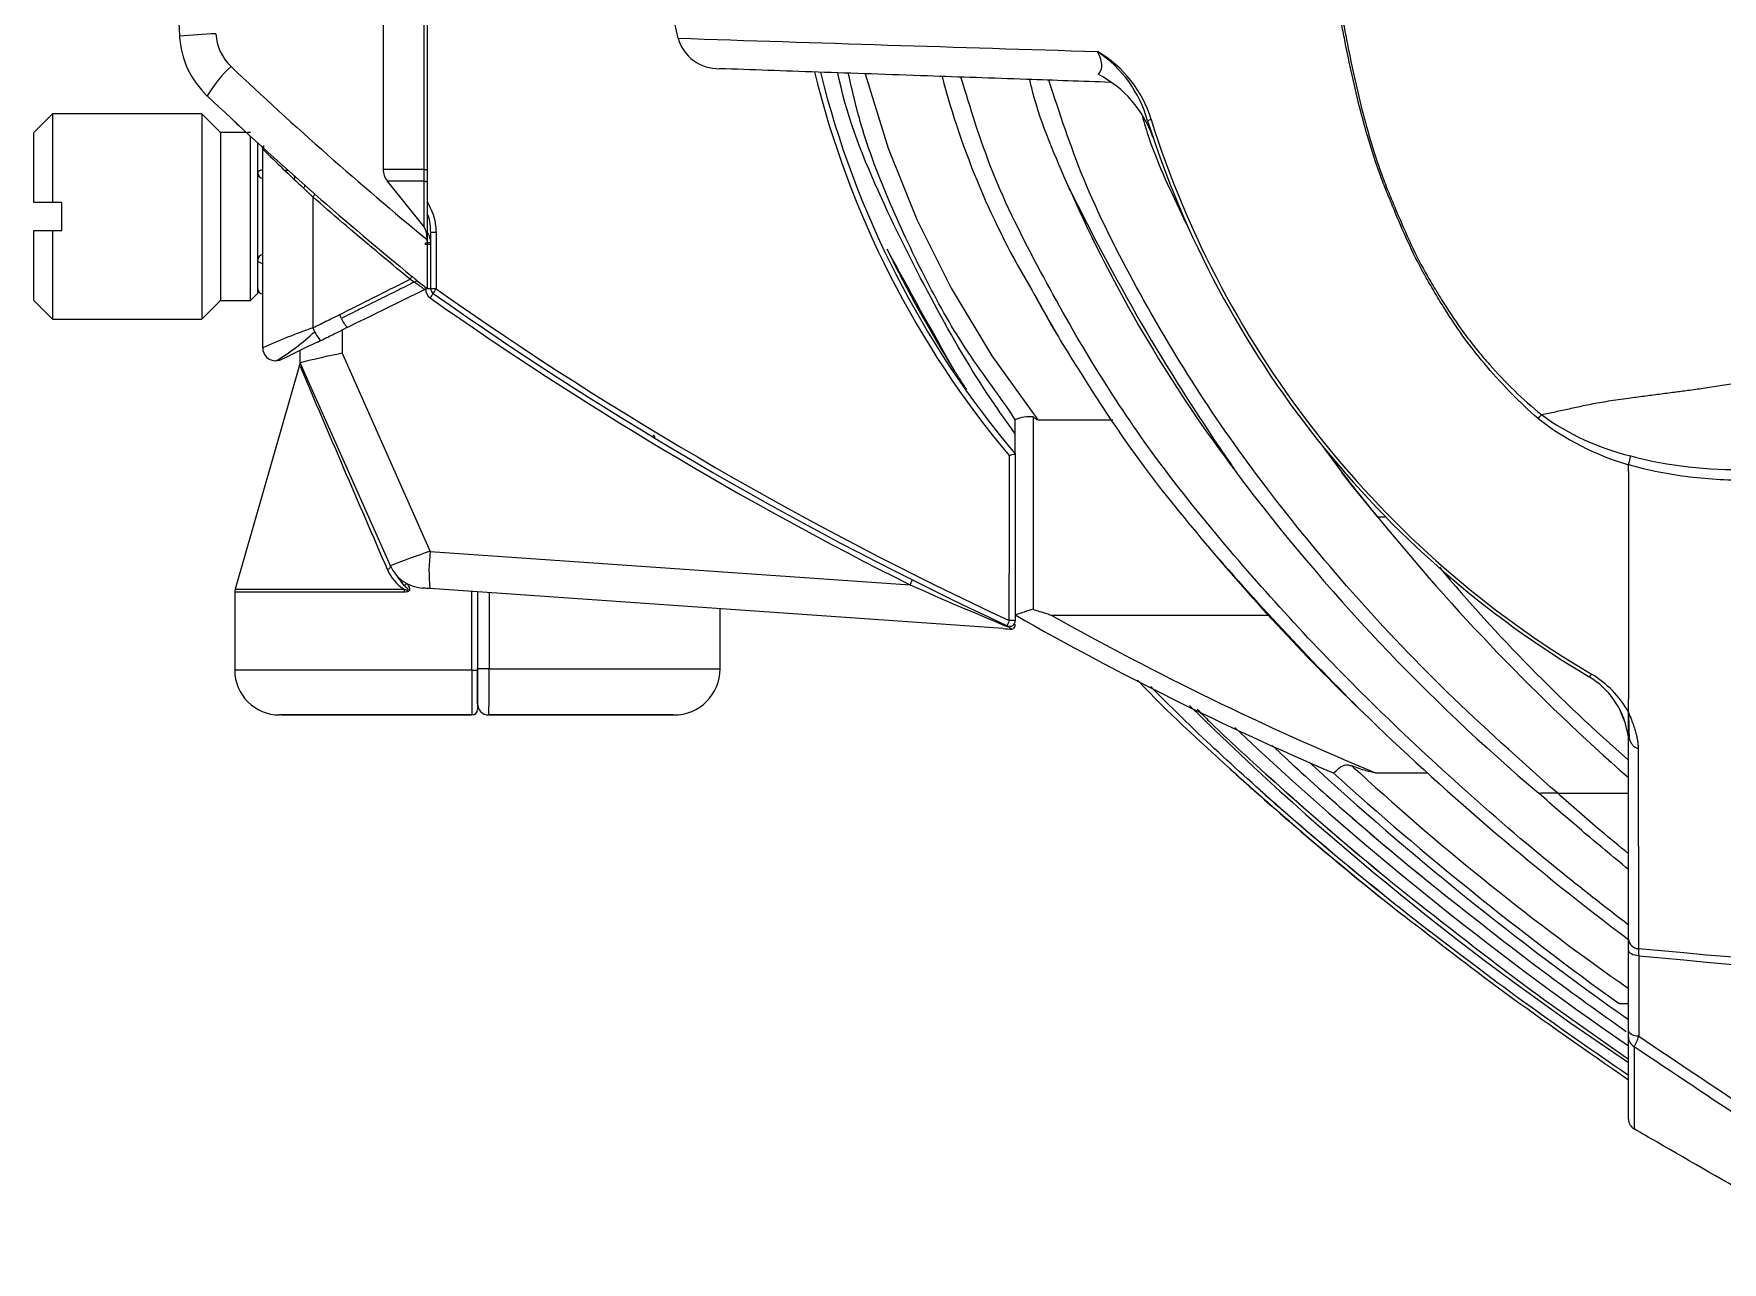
# Model space of a CAD drawing. Extents: x 9.3 to 87, y 1.1 to 68.8.
# Drawn here: x 9.304 to 13.825, y 24.158 to 27.448 of the extents above; entities that cross this region are included whole.
import ezdxf

# ---------------------------------------------------------------- set-up
doc = ezdxf.new("R2010")
doc.units = 0
doc.header["$MEASUREMENT"] = 0
doc.linetypes.add('SLD-Solid', pattern=[0])
doc.layers.add('OBJECT', color=7, linetype='CONTINUOUS')

msp = doc.modelspace()

# ---------------------------------------------------------------- linework, layer by layer
at = {"layer": 'OBJECT', "linetype": 'SLD-Solid', "lineweight": 15}
for p, q in [((10.24, 28.9582), (10.24, 27.0851)), ((10.3498, 27.0851), (10.3498, 28.9582)), ((10.3574, 28.9582), (10.3574, 27.0851)), ((9.3544, 27.2338), (9.3044, 27.1838)), ((9.7544, 27.2338), (9.3544, 27.2338)), ((9.3544, 27.2338), (9.3544, 26.9963)), ((9.8044, 27.1838), (9.7544, 27.2338)), ((9.7544, 27.2338), (9.7544, 26.6838)), ((9.3044, 26.9963), (9.3044, 27.1838)), ((9.8737, 27.1838), (9.8044, 27.1838)), ((9.8044, 27.1838), (9.8044, 26.7338)), ((9.8844, 27.1838), (9.8763, 27.1838)), ((9.8844, 26.7338), (9.8844, 27.174)), ((9.9044, 26.9588), (9.9044, 27.1556)), ((9.9174, 26.6071), (9.9174, 27.1394)), ((9.9191, 27.1493), (9.9191, 27.1413)), ((10.3498, 27.0851), (10.24, 27.0851)), ((10.3498, 27.0851), (10.3574, 27.0851)), ((10.3497, 26.9312), (10.2511, 27.0536)), ((10.3497, 27.0536), (10.2511, 27.0536)), ((10.3497, 26.9312), (10.3497, 27.0536)), ((10.3574, 27.0509), (10.3574, 26.8931)), ((9.3794, 26.9963), (9.3544, 26.9963)), ((9.3794, 26.9213), (9.3794, 26.9963)), ((10.0517, 27.0113), (10.0517, 26.6608)), ((9.9044, 26.7538), (9.9044, 26.9588)), ((9.3044, 26.7338), (9.3044, 26.9213)), ((9.3544, 26.9213), (9.3544, 26.6838)), ((9.3544, 26.9213), (9.3794, 26.9213)), ((12.4009, 26.9188), (12.3896, 26.9418)), ((10.3674, 26.8842), (10.3533, 26.8842)), ((10.3674, 26.7652), (10.3564, 26.7652)), ((9.3044, 26.7338), (9.3544, 26.6838)), ((9.7544, 26.6838), (9.8044, 26.7338)), ((9.8044, 26.7338), (9.8844, 26.7338)), ((9.8844, 26.7338), (9.9044, 26.7538)), ((9.9174, 26.729), (9.9174, 26.7506)), ((9.3544, 26.6838), (9.7544, 26.6838)), ((10.1299, 26.6547), (10.1299, 26.5924)), ((10.0174, 26.5669), (10.0174, 26.6002)), ((10.1299, 26.5924), (10.366, 26.0621)), ((10.0173, 26.5667), (9.8435, 25.9607)), ((10.0174, 26.5669), (10.0174, 26.5669)), ((10.2596, 26.0229), (10.0174, 26.5669)), ((11.9324, 26.3232), (11.9324, 26.4142)), ((11.9806, 26.4223), (11.9806, 25.9068)), ((10.9679, 26.3668), (10.9641, 26.3741)), ((12.9241, 26.1538), (12.9032, 26.1538)), ((10.366, 26.0621), (11.6507, 25.9723)), ((9.8424, 25.9524), (9.8424, 25.7438)), ((10.2961, 25.9524), (9.8424, 25.9524)), ((9.8435, 25.9607), (10.2964, 25.9607)), ((11.8999, 25.855), (10.3653, 25.9624)), ((10.477, 25.7438), (10.477, 25.9545)), ((10.4924, 25.9535), (10.4924, 25.7438)), ((10.5238, 25.9513), (10.5238, 25.7478)), ((11.1424, 25.7478), (11.1424, 25.908)), ((11.9324, 25.8659), (11.9324, 25.8672)), ((10.477, 25.7438), (9.8424, 25.7438)), ((10.477, 25.7438), (10.4924, 25.7438)), ((10.5238, 25.7478), (10.4924, 25.7478)), ((10.5238, 25.7478), (11.1424, 25.7478)), ((10.4774, 25.6238), (9.9624, 25.6238)), ((9.9674, 25.6238), (10.4774, 25.6238)), ((10.5224, 25.6238), (11.0184, 25.6238)), ((11.0174, 25.6238), (10.5224, 25.6238)), ((12.8973, 25.4687), (13.0366, 25.4687)), ((13.3848, 25.414), (13.5744, 25.414)), ((13.0356, 25.0498), (13.0415, 25.0452)), ((13.5744, 24.5413), (13.5744, 24.7605)), ((13.5894, 24.7353), (13.5894, 24.5153))]:
    msp.add_line(p, q, dxfattribs=at)
at = {"layer": 'OBJECT', "linetype": 'SLD-Solid', "lineweight": 15, "flags": 128}
for points in [[(11.5301, 27.3412), (11.5921, 27.1419), (11.669, 26.951), (11.7607, 26.7667), (11.8696, 26.5858), (11.9927, 26.4142), (11.9927, 26.4142), (11.9927, 26.4142)], [(9.9047, 27.1553), (9.9047, 27.155), (9.9044, 27.1521)], [(9.9044, 27.0755), (9.9047, 27.0772), (9.9055, 27.0789), (9.9069, 27.0805), (9.9087, 27.0818), (9.9109, 27.083), (9.9135, 27.0838), (9.9162, 27.0843), (9.9174, 27.0845)], [(10.3497, 27.0536), (10.3513, 27.0535), (10.3528, 27.0533), (10.3541, 27.053), (10.3552, 27.0526), (10.3562, 27.0523), (10.3568, 27.0518), (10.3572, 27.0514), (10.3574, 27.0509)], [(12.0817, 27.0235), (12.0817, 27.0235), (12.0817, 27.0235), (12.0818, 27.0235), (12.0818, 27.0236), (12.0819, 27.0236), (12.082, 27.0237), (12.0822, 27.0237), (12.0823, 27.0238)], [(12.3896, 26.9418), (12.3896, 26.9418), (12.3896, 26.9418), (12.3896, 26.9418), (12.3897, 26.9419), (12.3898, 26.9419), (12.3899, 26.942), (12.39, 26.942), (12.3902, 26.9421)], [(9.9174, 26.8331), (9.9162, 26.8332), (9.9135, 26.8337), (9.9109, 26.8346), (9.9087, 26.8357), (9.9069, 26.8371), (9.9055, 26.8386), (9.9047, 26.8403), (9.9044, 26.8421)], [(12.5099, 26.2927), (12.5099, 26.2927), (12.51, 26.2928), (12.5101, 26.2929), (12.5102, 26.2929), (12.5103, 26.2931), (12.5105, 26.2932), (12.5108, 26.2934), (12.511, 26.2936)], [(12.903, 26.154), (12.8285, 26.2453), (12.8068, 26.273)], [(10.2514, 26.0127), (10.2534, 26.014), (10.2553, 26.0153), (10.2569, 26.0167), (10.2582, 26.0181), (10.2591, 26.0195), (10.2596, 26.0207), (10.2598, 26.0219), (10.2596, 26.0229)], [(10.3653, 25.9624), (10.3611, 25.9627), (10.357, 25.9629), (10.3533, 25.9632), (10.3501, 25.9634), (10.3475, 25.9636), (10.3456, 25.9637), (10.3444, 25.9638), (10.344, 25.9639)], [(13.5498, 25.6408), (13.5641, 25.6066), (13.57, 25.5814)], [(13.0356, 25.0498), (13.0356, 25.0498), (13.0356, 25.0498), (13.0356, 25.0498), (13.0356, 25.0498), (13.0356, 25.0498), (13.0356, 25.0498), (13.0356, 25.0498), (13.0356, 25.0498)], [(13.6018, 24.9787), (13.5963, 24.9792), (13.5911, 24.9803), (13.5864, 24.9818), (13.5823, 24.9837), (13.5789, 24.986), (13.5764, 24.9885), (13.5749, 24.9913), (13.5744, 24.9941)], [(13.6017, 24.7632), (13.5963, 24.7637), (13.5911, 24.7647), (13.5864, 24.7662), (13.5823, 24.7681), (13.5789, 24.7704), (13.5764, 24.773), (13.5749, 24.7757), (13.5744, 24.7786)]]:
    msp.add_lwpolyline(points, dxfattribs=at)
at = {"layer": 'OBJECT', "linetype": 'SLD-Solid', "lineweight": 15}
for centre, radius, start, end in [((15.2544, 28.0208), 1.5, 114.6243, 330.0736), ((19.7979, 28.0217), 10.12, 176.71673, 183.28327), ((9.9925, 23.5551), 3.8984, 92.9488, 94.3837), ((9.9227, 27.4558), 0.131, 183.2832, 226.5365), ((9.9341, 27.4558), 0.24, 183.2831, 226.5361), ((11.1377, 27.4672), 0.1125, 195.8636, 271.6167), ((23.6371, 406.6065), 379.3796, 268.09559, 268.265275), ((11.9967, 27.1304), 0.312, 16.4065, 60.0443), ((11.9671, 27.1253), 0.3321, 15.7455, 56.051), ((10.0558, 27.1162), 0.3311, 132.393, 150.0256), ((16.7191, 34.6267), 10.0109, 226.53623, 230.54434), ((13.8682, 27.9549), 2.5473, 193.8323, 219.9917), ((13.8651, 27.9531), 2.5285, 193.9079, 220.1486), ((13.8837, 27.9001), 2.2208, 194.768, 210.8695), ((12.0154, 27.0706), 0.303, 19.47, 62.6297), ((16.7304, 34.6267), 10.1198, 226.53621, 228.54149), ((12.3545, 27.0295), 0.1979, 107.1687, 110.025), ((14.8239, 28.0145), 2.6502, 197.4783, 239.4119), ((15.0841, 32.8547), 7.7011, 227.07002, 227.26228), ((14.8335, 28.0229), 2.6717, 197.5925, 239.2938), ((9.9074, 27.1394), 0.01, 0, 47.6578), ((16.7317, 34.1502), 9.7769, 225.81427, 226.6986), ((10.2902, 27.0851), 0.0502, 179.9837, 218.8198), ((9.9194, 27.0755), 0.015, 180, 262.3377), ((9.9584, 27.0649), 0.0446, 352.431, 3.3676), ((10.0194, 27.0434), 0.0109, 309.8265, 355.3221), ((10.0299, 27.0332), 0.0309, 314.7882, 332.1611), ((16.7302, 34.6267), 10.1197, 228.74592, 230.67586), ((3.7061, 22.7978), 9.3819, 26.77193, 26.84984), ((14.3294, 28.0208), 2.459, 203.6294, 203.9262), ((15.5314, 28.5541), 3.774, 203.9262, 216.8122), ((17.1998, 29.5376), 5.7016, 206.1609, 214.6779), ((11.5054, 26.457), 1.009, 28.7349, 29.446), ((14.5914, 28.0208), 2.452, 205.8148, 206.107), ((10.2895, 26.8999), 0.0679, 357.7048, 27.4795), ((10.3782, 26.2919), 0.6241, 89.6812, 90.9948), ((9.9194, 26.8421), 0.015, 97.6623, 180), ((10.3005, 27.4622), 0.576, 275.2422, 276.6422), ((25.7932, 34.5249), 16.1348, 208.31183, 209.64179), ((14.9854, 28.5397), 3.784, 206.1402, 211.8133), ((9.9194, 26.7655), 0.015, 180, 262.3377), ((10.2898, 26.8116), 0.0304, 316.6579, 334.3682), ((10.3333, 26.7769), 0.0102, 101.6118, 149.5998), ((16.7304, 34.6267), 10.1198, 230.77717, 230.96793), ((10.3833, 26.7652), 0.03, 180.0008, 234.8295), ((10.3782, 26.2156), 0.5496, 89.6398, 91.1294), ((10.3824, 26.7652), 0.015, 180, 234.83), ((10.4501, 26.7126), 0.0863, 142.4362, 152.1915), ((16.1259, 34.9188), 9.9738, 234.83469, 245.03599), ((10.3101, 26.7844), 0.071, 321.9882, 333.6919), ((16.1343, 34.9268), 10.0143, 234.82998, 243.40211), ((16.1334, 34.9268), 9.9993, 234.82999, 245.02243), ((21.8209, 32.2589), 11.2749, 209.18682, 210.01642), ((15.3924, 28.6068), 3.882, 208.3968, 210.8065), ((10.1997, 26.715), 0.0771, 201.9878, 223.7965), ((10.6079, 25.0752), 1.6803, 109.33, 114.2644), ((9.6662, 27.0603), 0.5658, 300.3609, 313.6354), ((10.1424, 26.6887), 0.0937, 203.8605, 221.4998), ((9.9524, 26.6071), 0.035, 180.0013, 270.0028), ((13.2018, 20.0825), 7.2539, 115.64976, 116.40396), ((10.5709, 24.385), 2.2511, 101.2973, 104.2351), ((79.8877, 56.2085), 75.9013, 202.994538, 203.442549), ((11.9709, 26.3323), 0.0905, 83.8324, 115.1929), ((12.0015, 26.4404), 0.0276, 220.9783, 251.5529), ((13.7712, 26.9766), 0.7102, 231.8338, 253.9157), ((13.7363, 26.9683), 0.6691, 233.8155, 256.5116), ((11.9629, 26.1986), 0.1279, 103.8187, 111.2318), ((15.1478, 28.0471), 2.9365, 215.4741, 220.1435), ((13.26, 26.3856), 0.3274, 343.8078, 348.0164), ((13.8609, 27.3758), 1.0947, 255.146, 271.6868), ((16.8564, 29.5458), 5.429, 216.8122, 217.1275), ((13.7812, 27.1402), 1.5265, 213.6826, 214.8051), ((16.7143, 29.4117), 5.2349, 216.8961, 229.7856), ((17.341, 29.751), 5.7127, 219.0273, 228.7496), ((10.7701, 24.8001), 1.3251, 107.7515, 112.6583), ((10.7697, 26.0091), 0.4071, 172.5186, 186.5929), ((18.4474, 31.2657), 7.9329, 220.91134, 225.43346), ((16.8614, 29.7778), 5.7605, 220.05793, 226.28688), ((10.3559, 26.0577), 0.1138, 203.305, 238.5073), ((10.3509, 26.0636), 0.1, 204, 266), ((10.6504, 26.2633), 0.4598, 214.1742, 219.6174), ((16.6221, 28.9975), 4.6368, 219.9586, 228.9059), ((9.8724, 25.9524), 0.03, 164, 180), ((10.3844, 25.8528), 0.1467, 123.3106, 126.9541), ((10.3926, 25.9525), 0.0965, 175.1131, 180.0282), ((11.5935, 26.0049), 0.0658, 330.2933, 343.0397), ((16.4895, 36.9062), 11.9567, 246.12806, 247.51183), ((12.2018, 25.1262), 0.8114, 105.8207, 109.3942), ((11.9673, 25.849), 0.0579, 151.2857, 166.2921), ((11.9174, 25.8763), 0.015, 245.0224, 0), ((11.9206, 25.7575), 0.1194, 84.3515, 91.9737), ((11.9174, 25.8658), 0.015, 312.557, 0.068), ((16.0049, 33.0212), 8.2107, 240.26504, 246.90112), ((16.0234, 32.9956), 8.1503, 240.64883, 247.44565), ((11.9945, 27.2075), 1.3557, 265.9991, 267.0629), ((11.9802, 25.9608), 0.1206, 237.8848, 242.7824), ((9.9624, 25.7438), 0.12, 180, 270), ((21.6768, 25.7169), 11.1998, 179.86223, 180.47614), ((8.4059, 25.7106), 2.1183, 357.6519, 1.0066), ((11.0184, 25.7478), 0.124, 270, 0), ((13.4557, 25.7433), 0.0221, 307.6827, 332.5968), ((13.3594, 25.5409), 0.215, 10.8129, 59.2938), ((13.3351, 25.4965), 0.275, 29.5387, 59.3521), ((10.4774, 25.6388), 0.015, 270, 0), ((10.5224, 25.6538), 0.03, 180, 270), ((17.9296, 31.2498), 7.8711, 225.36012, 236.40532), ((18.5276, 31.9413), 8.7422, 226.59104, 235.48762), ((18.0935, 31.0226), 7.5118, 226.05566, 233.01568), ((12.5743, 25.5629), 1.0024, 359.8536, 3.8612), ((16.8244, 30.2246), 6.415, 227.70999, 227.81657), ((12.544, 25.4464), 0.0369, 137.7197, 137.8717), ((18.6275, 32.2378), 9.1175, 227.91547, 231.6591), ((18.3044, 31.8578), 8.619, 227.81657, 231.77683), ((18.5658, 32.0658), 8.8943, 227.68055, 231.18917), ((18.1694, 31.6027), 8.285, 227.5515, 231.31824), ((18.5979, 32.1033), 8.9436, 227.69022, 231.17951), ((18.2965, 31.6358), 8.3283, 227.55114, 230.92308), ((18.0194, 31.3143), 7.904, 227.46061, 231.0136), ((18.3569, 31.7059), 8.4207, 227.56965, 230.90457), ((18.3896, 31.6528), 8.3688, 227.34934, 234.87434), ((18.8156, 32.1583), 9.0075, 227.9594, 234.2214), ((17.663, 30.725), 7.1239, 227.54839, 234.97519), ((18.7094, 32.321), 9.223, 228.415, 232.03451), ((18.2764, 31.8002), 8.546, 228.26895, 232.17528), ((13.3597, 23.4482), 1.9659, 89.2677, 90.7303), ((13.6016, 25.0255), 0.0273, 184.7774, 269.202), ((19.232, 86.8092), 62.067, 264.794903, 268.389962), ((19.1221, 84.2571), 59.5348, 264.679652, 268.426918), ((13.6033, 24.7607), 0.0289, 180.345, 241.1946), ((13.4996, 24.7917), 0.106, 327.8561, 344.3958), ((13.6044, 24.5413), 0.03, 180.0007, 239.9993)]:
    msp.add_arc(centre, radius, start, end, dxfattribs=at)
for points, knots in [([(13.3323, 26.4182), (13.2832, 26.4605), (13.2383, 26.5065), (13.1756, 26.58), (13.1555, 26.6053), (13.1174, 26.6576), (13.0995, 26.6844), (13.0738, 26.7254), (13.0654, 26.7391), (13.0489, 26.7669), (13.0408, 26.7808), (13.0169, 26.8229), (13.0023, 26.8518), (12.975, 26.9104), (12.9623, 26.9402), (12.9436, 26.9849), (12.9374, 26.9998), (12.925, 27.0297), (12.919, 27.0448), (12.902, 27.0902), (12.8918, 27.1208), (12.8731, 27.1821), (12.8645, 27.213), (12.8407, 27.3059), (12.8271, 27.3683), (12.8116, 27.4466), (12.8086, 27.4622), (12.8027, 27.4936), (12.7997, 27.5093), (12.7917, 27.5566), (12.7873, 27.5882), (12.7754, 27.6835), (12.7697, 27.7475), (12.7643, 27.8116)], [0, 0, 0, 0, 0.125, 0.125, 0.1875, 0.1875, 0.25, 0.25, 0.28125, 0.28125, 0.3125, 0.3125, 0.375, 0.375, 0.4375, 0.4375, 0.46875, 0.46875, 0.5, 0.5, 0.5625, 0.5625, 0.625, 0.625, 0.75, 0.75, 0.78125, 0.78125, 0.8125, 0.8125, 0.875, 0.875, 1, 1, 1, 1]), ([(12.7704, 27.8118), (12.7757, 27.7479), (12.7812, 27.6841), (12.7927, 27.5891), (12.797, 27.5575), (12.8048, 27.5104), (12.8077, 27.4947), (12.8135, 27.4634), (12.8164, 27.4478), (12.8317, 27.3697), (12.845, 27.3075), (12.8685, 27.2148), (12.877, 27.1841), (12.8955, 27.1229), (12.9056, 27.0924), (12.9225, 27.0471), (12.9284, 27.0321), (12.9407, 27.0024), (12.947, 26.9875), (12.9657, 26.9431), (12.9784, 26.9136), (13.0056, 26.8555), (13.0202, 26.827), (13.044, 26.7853), (13.0523, 26.7715), (13.0689, 26.7441), (13.0774, 26.7304), (13.1034, 26.6899), (13.1215, 26.6633), (13.1507, 26.6243), (13.1606, 26.6116), (13.1811, 26.5866), (13.1916, 26.5744), (13.2449, 26.5141), (13.291, 26.4691), (13.3413, 26.4282)], [0, 0, 0, 0, 0.125, 0.125, 0.1875, 0.1875, 0.21875, 0.21875, 0.25, 0.25, 0.375, 0.375, 0.4375, 0.4375, 0.5, 0.5, 0.53125, 0.53125, 0.5625, 0.5625, 0.625, 0.625, 0.6875, 0.6875, 0.71875, 0.71875, 0.75, 0.75, 0.8125, 0.8125, 0.84375, 0.84375, 0.875, 0.875, 1, 1, 1, 1]), ([(12.1547, 27.3397), (12.1571, 27.3421), (12.1592, 27.345), (12.1626, 27.3521), (12.1639, 27.3565), (12.1644, 27.3672), (12.1635, 27.3737), (12.1593, 27.3876), (12.1561, 27.3945), (12.1525, 27.4008)], [0, 0, 0, 0, 0.25, 0.25, 0.5, 0.5, 0.75, 0.75, 1, 1, 1, 1]), ([(12.1867, 27.3182), (12.1112, 27.3209), (11.9401, 27.3268), (11.6769, 27.336), (11.3969, 27.3458), (11.2265, 27.3518), (11.1409, 27.3548)], [0, 0, 0, 0, 0.1877, 0.425336, 0.711664, 1, 1, 1, 1]), ([(11.9324, 26.3772), (11.9109, 26.4071), (11.8315, 26.5178), (11.7105, 26.7287), (11.5677, 27.0117), (11.4823, 27.2218), (11.4588, 27.3376), (11.4576, 27.3437)], [0, 0, 0, 0, 0.101963, 0.377726, 0.672309, 0.982798, 1, 1, 1, 1]), ([(11.9324, 26.4142), (11.9324, 26.4142), (11.8934, 26.4766), (11.8012, 26.592), (11.6923, 26.7872), (11.5966, 26.9907), (11.5235, 27.1764), (11.496, 27.2965), (11.4854, 27.3427)], [0, 0, 0, 0, 0.000003, 0.212679, 0.425355, 0.64421, 0.863065, 1, 1, 1, 1]), ([(13.5744, 25.0612), (13.5109, 25.1104), (13.3558, 25.2305), (13.126, 25.4292), (12.8901, 25.65), (12.6767, 25.8696), (12.4761, 26.0978), (12.2935, 26.3272), (12.1346, 26.5685), (11.9959, 26.8153), (11.8675, 27.0679), (11.8127, 27.2479), (11.787, 27.3322)], [0, 0, 0, 0, 0.082129, 0.200402, 0.310285, 0.412153, 0.51319, 0.620665, 0.711503, 0.808017, 0.910112, 1, 1, 1, 1]), ([(12.0766, 27.0352), (12.0397, 27.1189), (11.998, 27.2137), (11.974, 27.314), (11.9712, 27.3258)], [0, 0, 0, 0, 0.883052, 1, 1, 1, 1]), ([(13.3848, 25.414), (13.2843, 25.5035), (13.0867, 25.6793), (12.8223, 25.9602), (12.5946, 26.2395), (12.4037, 26.5128), (12.2464, 26.7836), (12.1119, 27.0497), (12.0515, 27.235), (12.0224, 27.324)], [0, 0, 0, 0, 0.169854, 0.333884, 0.486535, 0.624553, 0.754213, 0.882009, 1, 1, 1, 1]), ([(12.2718, 27.2287), (12.278, 27.2083), (12.3068, 27.1132), (12.3501, 27.0235), (12.3841, 26.953)], [0, 0, 0, 0, 0.214782, 1, 1, 1, 1]), ([(10.3497, 27.0536), (10.3497, 27.0602), (10.3498, 27.0706), (10.3498, 27.0812), (10.3498, 27.0851)], [0, 0, 0, 0, 0.633024, 1, 1, 1, 1]), ([(10.312, 26.7907), (10.2511, 26.8411), (10.1635, 26.9137), (10.0778, 26.9885), (10.0517, 27.0113)], [0, 0, 0, 0, 0.695362, 1, 1, 1, 1]), ([(10.3574, 27), (10.3652, 26.9843), (10.3785, 26.9577), (10.3808, 26.9282), (10.3817, 26.916)], [0, 0, 0, 0, 0.588277, 1, 1, 1, 1]), ([(10.3674, 26.916), (10.3666, 26.9315), (10.3656, 26.9499), (10.3585, 26.9667), (10.3574, 26.9694)], [0, 0, 0, 0, 0.843799, 1, 1, 1, 1]), ([(9.3044, 26.9213), (9.3046, 26.9213), (9.3213, 26.9213), (9.3379, 26.9213), (9.3544, 26.9213)], [0, 0, 0, 0, 0.013757, 1, 1, 1, 1]), ([(10.3574, 26.917), (10.36, 26.9125), (10.365, 26.9043), (10.3664, 26.8945), (10.3671, 26.8901)], [0, 0, 0, 0, 0.542755, 1, 1, 1, 1]), ([(10.3817, 26.916), (10.3817, 26.906), (10.3817, 26.8558), (10.3817, 26.8055), (10.3817, 26.7653)], [0, 0, 0, 0, 0.198944, 1, 1, 1, 1]), ([(10.3574, 26.8931), (10.3574, 26.876), (10.3574, 26.8444), (10.3574, 26.8055), (10.3574, 26.779), (10.3574, 26.767), (10.3574, 26.766), (10.3574, 26.7657)], [0, 0, 0, 0, 0.284536, 0.523872, 0.715593, 0.908515, 1, 1, 1, 1]), ([(10.1232, 26.6961), (10.1584, 26.7139), (10.2212, 26.7455), (10.2842, 26.7769), (10.312, 26.7907)], [0, 0, 0, 0, 0.560008, 1, 1, 1, 1]), ([(10.3232, 26.783), (10.3194, 26.7855), (10.3156, 26.788), (10.312, 26.7907), (10.312, 26.7907)], [0, 0, 0, 0, 0.999838, 1, 1, 1, 1]), ([(10.3517, 26.7629), (10.3517, 26.7629), (10.3517, 26.7629), (10.3508, 26.7638), (10.346, 26.7672), (10.3385, 26.7725), (10.3308, 26.7777), (10.3259, 26.7811), (10.3245, 26.7821)], [0, 0, 0, 0, 0.000043, 0.218359, 0.436582, 0.659104, 0.904296, 1, 1, 1, 1]), ([(10.3574, 26.7657), (10.3569, 26.7654), (10.3561, 26.765), (10.3531, 26.7636), (10.3517, 26.7629), (10.3517, 26.7629)], [0, 0, 0, 0, 0.571058, 0.989565, 1, 1, 1, 1]), ([(10.3517, 26.7629), (10.3129, 26.744), (10.2437, 26.7102), (10.1745, 26.6765), (10.144, 26.6616)], [0, 0, 0, 0, 0.559991, 1, 1, 1, 1]), ([(10.0517, 26.6608), (10.065, 26.6674), (10.0889, 26.6792), (10.1127, 26.6909), (10.1232, 26.6961)], [0, 0, 0, 0, 0.56, 1, 1, 1, 1]), ([(10.1282, 26.6861), (10.1272, 26.688), (10.1256, 26.6913), (10.1239, 26.6947), (10.1232, 26.6961)], [0, 0, 0, 0, 0.572422, 1, 1, 1, 1]), ([(10.0722, 26.6266), (10.0787, 26.6298), (10.0963, 26.6383), (10.1148, 26.6474), (10.1269, 26.6532), (10.1279, 26.6537)], [0, 0, 0, 0, 0.350278, 0.944651, 1, 1, 1, 1]), ([(10.144, 26.6616), (10.141, 26.6601), (10.1356, 26.6575), (10.1303, 26.6549), (10.1279, 26.6537)], [0, 0, 0, 0, 0.559999, 1, 1, 1, 1]), ([(12.0581, 26.6187), (12.1276, 26.5076), (12.2473, 26.3163), (12.3917, 26.1432), (12.4523, 26.0705)], [0, 0, 0, 0, 0.580628, 1, 1, 1, 1]), ([(13.3413, 26.4282), (13.3538, 26.4308), (13.3787, 26.4361), (13.4161, 26.444), (13.4477, 26.4511), (13.4745, 26.4567), (13.497, 26.4609), (13.5213, 26.4649), (13.5473, 26.4689), (13.579, 26.4732), (13.6157, 26.478), (13.6567, 26.4833), (13.6961, 26.4884), (13.7353, 26.4936), (13.776, 26.4994), (13.8204, 26.506), (13.8699, 26.5139), (13.9256, 26.5234), (13.9901, 26.5348), (14.0578, 26.5472), (14.1174, 26.5583), (14.1573, 26.5656), (14.1803, 26.5699), (14.1951, 26.5723), (14.2102, 26.5748), (14.2253, 26.5772), (14.2438, 26.5801), (14.2657, 26.5836), (14.2824, 26.5867), (14.2907, 26.5883)], [0, 0, 0, 0, 0.040454, 0.080876, 0.12127, 0.143512, 0.167414, 0.192978, 0.220205, 0.249095, 0.291419, 0.33375, 0.376088, 0.413308, 0.455601, 0.502972, 0.552415, 0.611203, 0.679356, 0.756898, 0.826467, 0.868762, 0.883758, 0.899552, 0.915361, 0.931184, 0.947021, 0.973443, 1, 1, 1, 1]), ([(9.9677, 26.5756), (9.9653, 26.5746), (9.9604, 26.5725), (9.9551, 26.5722), (9.9524, 26.5721)], [0, 0, 0, 0, 0.49439, 1, 1, 1, 1]), ([(9.976, 26.5797), (9.9753, 26.5793), (9.9702, 26.5768), (9.9689, 26.5762), (9.9677, 26.5756)], [0, 0, 0, 0, 0.137585, 1, 1, 1, 1]), ([(11.9165, 25.8768), (11.9165, 25.9471), (11.9166, 26.0941), (11.9166, 26.2411), (11.9166, 26.3178)], [0, 0, 0, 0, 0.478341, 1, 1, 1, 1]), ([(11.9324, 26.3228), (11.9324, 26.2443), (11.9324, 26.0954), (11.9324, 25.9466), (11.9324, 25.8763)], [0, 0, 0, 0, 0.527418, 1, 1, 1, 1]), ([(13.9018, 26.2519), (13.8468, 26.2516), (13.792, 26.2545), (13.6828, 26.2678), (13.6285, 26.2781), (13.5744, 26.2943)], [0, 0, 0, 0, 0.5, 0.5, 1, 1, 1, 1]), ([(12.903, 26.154), (12.903, 26.1539), (12.9031, 26.1539), (12.9031, 26.1539), (12.9031, 26.1539)], [0, 0, 0, 0, 0.559275, 1, 1, 1, 1]), ([(12.9031, 26.1539), (12.9031, 26.1539), (12.9031, 26.1538), (12.9032, 26.1538), (12.9032, 26.1538)], [0, 0, 0, 0, 0.559654, 1, 1, 1, 1]), ([(10.3038, 25.9754), (10.3051, 25.9733), (10.3077, 25.9691), (10.3104, 25.9638), (10.3109, 25.9597), (10.3104, 25.9575), (10.309, 25.9556), (10.3066, 25.9541), (10.3022, 25.9527), (10.2986, 25.9525), (10.2961, 25.9524)], [0, 0, 0, 0, 0.207291, 0.418252, 0.493345, 0.545949, 0.599142, 0.689659, 0.780184, 1, 1, 1, 1]), ([(10.2964, 25.9607), (10.2976, 25.9603), (10.2996, 25.9596), (10.3025, 25.9589), (10.3047, 25.9585), (10.3061, 25.9585), (10.3068, 25.9587), (10.307, 25.9589), (10.3072, 25.9591), (10.3072, 25.9593), (10.3072, 25.9596), (10.3069, 25.9604), (10.305, 25.9625), (10.3012, 25.9657), (10.2979, 25.9686), (10.2961, 25.9701)], [0, 0, 0, 0, 0.133762, 0.243635, 0.337612, 0.384736, 0.402561, 0.410893, 0.419312, 0.426477, 0.435494, 0.452079, 0.511469, 0.7464, 1, 1, 1, 1]), ([(10.4924, 25.6538), (10.4924, 25.6542), (10.4924, 25.6554), (10.4924, 25.6667), (10.4924, 25.688), (10.4924, 25.7161), (10.4924, 25.7372), (10.4924, 25.7478)], [0, 0, 0, 0, 0.142178, 0.356867, 0.571312, 0.785654, 1, 1, 1, 1]), ([(10.4924, 25.7438), (10.4924, 25.7361), (10.4924, 25.7166), (10.4924, 25.687), (10.4924, 25.6604), (10.4924, 25.6423), (10.4924, 25.6399), (10.4924, 25.6388)], [0, 0, 0, 0, 0.141006, 0.355679, 0.570422, 0.785212, 1, 1, 1, 1]), ([(12.5078, 25.4792), (12.4243, 25.5552), (12.3395, 25.6325), (12.2608, 25.7158), (12.2596, 25.7171)], [0, 0, 0, 0, 0.984931, 1, 1, 1, 1]), ([(12.5879, 25.4225), (12.5286, 25.4759), (12.4287, 25.5659), (12.3336, 25.661), (12.295, 25.6997)], [0, 0, 0, 0, 0.593754, 1, 1, 1, 1]), ([(12.4197, 25.6391), (12.4306, 25.6281), (12.4817, 25.5766), (12.5354, 25.5278), (12.5776, 25.4894)], [0, 0, 0, 0, 0.213346, 1, 1, 1, 1]), ([(13.5744, 25.6304), (13.577, 25.6239), (13.5818, 25.612), (13.5878, 25.5959), (13.5925, 25.5819), (13.5959, 25.5692), (13.5984, 25.5569), (13.5999, 25.5451), (13.6001, 25.5375), (13.6002, 25.5338)], [0, 0, 0, 0, 0.200388, 0.367105, 0.500152, 0.633448, 0.760961, 0.883019, 1, 1, 1, 1]), ([(13.5744, 25.5665), (13.5744, 25.5674), (13.5744, 25.5692), (13.5744, 25.5719), (13.5744, 25.5746), (13.5744, 25.5773), (13.5744, 25.58), (13.5744, 25.5827), (13.5744, 25.5855), (13.5744, 25.5883), (13.5744, 25.5912), (13.5744, 25.5941), (13.5744, 25.5971), (13.5744, 25.6001), (13.5744, 25.6032), (13.5744, 25.6064), (13.5744, 25.6097), (13.5744, 25.6122), (13.5744, 25.614), (13.5744, 25.6151), (13.5744, 25.6162), (13.5744, 25.6172), (13.5744, 25.6183), (13.5744, 25.6194), (13.5744, 25.6205), (13.5744, 25.6215), (13.5744, 25.6226), (13.5744, 25.6237), (13.5744, 25.6248), (13.5744, 25.6259), (13.5744, 25.627), (13.5744, 25.6282), (13.5744, 25.6293), (13.5744, 25.63), (13.5744, 25.6304)], [0, 0, 0, 0, 0.047818, 0.095637, 0.143455, 0.191273, 0.239092, 0.28691, 0.334728, 0.382546, 0.430365, 0.478183, 0.526001, 0.57382, 0.621638, 0.669456, 0.717275, 0.765093, 0.779775, 0.794456, 0.809138, 0.82382, 0.838501, 0.853183, 0.867865, 0.882546, 0.897228, 0.91191, 0.926592, 0.941273, 0.955955, 0.970637, 0.985318, 1, 1, 1, 1]), ([(13.5744, 25.5665), (13.5736, 25.569), (13.5721, 25.5738), (13.5711, 25.5788), (13.5706, 25.5813)], [0, 0, 0, 0, 0.496811, 1, 1, 1, 1]), ([(13.5744, 25.0232), (13.5744, 25.0675), (13.5744, 25.1703), (13.5744, 25.3499), (13.5744, 25.4953), (13.5744, 25.5665)], [0, 0, 0, 0, 0.278339, 0.646551, 1, 1, 1, 1]), ([(13.5767, 25.5603), (13.5776, 25.5571), (13.5788, 25.5539), (13.5805, 25.5507), (13.5806, 25.5504), (13.5807, 25.5502)], [0.3137582, 0.3137582, 0.3137582, 0.3137582, 0.5, 0.5, 0.5156324, 0.5156324, 0.5156324, 0.5156324]), ([(13.6002, 25.5338), (13.5993, 25.534), (13.5974, 25.5345), (13.5947, 25.5356), (13.5918, 25.5373), (13.5886, 25.5397), (13.5866, 25.5419), (13.5856, 25.543)], [0, 0, 0, 0, 0.161501, 0.327943, 0.500584, 0.741172, 1, 1, 1, 1]), ([(13.6002, 25.5338), (13.6004, 25.4322), (13.6006, 25.3368), (13.6009, 25.2027), (13.6009, 25.1595), (13.6011, 25.0763), (13.6012, 25.0364), (13.6012, 24.9982)], [0, 0, 0, 0, 0.5, 0.5, 0.75, 0.75, 1, 1, 1, 1]), ([(12.5078, 25.4792), (12.5078, 25.4792), (12.5079, 25.4791), (12.508, 25.479), (12.5085, 25.4786), (12.5106, 25.4767), (12.5134, 25.4741), (12.5159, 25.4719), (12.5167, 25.4712)], [0, 0, 0, 0, 0.015381, 0.034621, 0.071287, 0.205617, 0.7384, 1, 1, 1, 1]), ([(12.5167, 25.4712), (12.5277, 25.4614), (12.5825, 25.4126), (12.7263, 25.2862), (12.8651, 25.1711), (12.9616, 25.0946), (12.9666, 25.0906), (12.9691, 25.0886), (12.9703, 25.0877), (12.971, 25.0872), (12.9713, 25.0869), (12.9715, 25.0867), (12.9716, 25.0867), (12.9716, 25.0867), (12.9716, 25.0867), (12.9716, 25.0867), (12.9716, 25.0867)], [0, 0, 0, 0, 0.07413, 0.370417, 0.962866, 0.981376, 0.990631, 0.995259, 0.997573, 0.998484, 0.999396, 0.999751, 0.999871, 0.99993, 0.999979, 1, 1, 1, 1]), ([(12.7837, 25.4686), (12.7837, 25.4686), (12.7836, 25.4687), (12.7836, 25.4687), (12.7836, 25.4687)], [0, 0, 0, 0, 0.969894, 1, 1, 1, 1]), ([(12.7837, 25.4686), (12.7842, 25.4687), (12.7853, 25.4688), (12.79, 25.4731), (12.7975, 25.4802), (12.8062, 25.4868), (12.815, 25.4902), (12.8243, 25.4903), (12.8304, 25.4883), (12.8338, 25.4873)], [0, 0, 0, 0, 0.132478, 0.329584, 0.525439, 0.670844, 0.771975, 0.872749, 1, 1, 1, 1]), ([(12.8973, 25.4687), (12.8889, 25.4704), (12.8673, 25.475), (12.8465, 25.4826), (12.8338, 25.4873)], [0, 0, 0, 0, 0.387466, 1, 1, 1, 1]), ([(12.8338, 25.4873), (12.8406, 25.4809), (12.8475, 25.4746), (12.8546, 25.4687), (12.8546, 25.4687)], [0, 0, 0, 0, 0.999918, 1, 1, 1, 1]), ([(13.3346, 25.414), (13.3346, 25.414), (13.3345, 25.4141), (13.3345, 25.4142), (13.3344, 25.4142)], [0, 0, 0, 0, 0.559885, 1, 1, 1, 1]), ([(13.5744, 25.2102), (13.5325, 25.2446), (13.4514, 25.3113), (13.3727, 25.3806), (13.3346, 25.414)], [0, 0, 0, 0, 0.517367, 1, 1, 1, 1]), ([(13.3346, 25.414), (13.3346, 25.414), (13.3346, 25.414), (13.3346, 25.414), (13.3346, 25.414)], [0, 0, 0, 0, 0.559844, 1, 1, 1, 1]), ([(13.5744, 25.2519), (13.5495, 25.2725), (13.4853, 25.3253), (13.423, 25.3804), (13.3848, 25.414)], [0, 0, 0, 0, 0.388563, 1, 1, 1, 1]), ([(13.0467, 25.1706), (13.15, 25.0885), (13.3207, 24.9529), (13.4981, 24.8263), (13.5682, 24.7763)], [0, 0, 0, 0, 0.605065, 1, 1, 1, 1]), ([(12.9913, 25.1352), (13.1039, 25.0468), (13.2945, 24.8973), (13.4932, 24.7587), (13.5744, 24.702)], [0, 0, 0, 0, 0.590953, 1, 1, 1, 1]), ([(13.5744, 24.6461), (13.462, 24.7239), (13.2573, 24.8655), (13.0604, 25.0179), (12.9716, 25.0867)], [0, 0, 0, 0, 0.548788, 1, 1, 1, 1]), ([(13.0356, 25.0498), (13.0362, 25.0493), (13.0374, 25.0484), (13.0388, 25.0473), (13.0397, 25.0466), (13.0403, 25.0461), (13.0407, 25.0458), (13.041, 25.0456), (13.0412, 25.0454), (13.0414, 25.0453), (13.0414, 25.0452), (13.0415, 25.0452), (13.0415, 25.0452), (13.0415, 25.0452)], [0, 0, 0, 0, 0.32615, 0.544982, 0.692094, 0.791225, 0.85829, 0.903948, 0.935314, 0.966211, 0.979398, 0.992715, 1, 1, 1, 1]), ([(13.5744, 24.6583), (13.4779, 24.7248), (13.2971, 24.8495), (13.1228, 24.9829), (13.0415, 25.0452)], [0, 0, 0, 0, 0.533753, 1, 1, 1, 1]), ([(13.5744, 24.9941), (13.5744, 25), (13.5744, 25.0054), (13.5744, 25.0152), (13.5744, 25.0195), (13.5744, 25.0232)], [0, 0, 0, 0, 0.5, 0.5, 1, 1, 1, 1]), ([(13.6012, 24.9982), (13.6013, 24.9957), (13.6013, 24.9928), (13.6015, 24.9863), (13.6016, 24.9826), (13.6018, 24.9787)], [0, 0, 0, 0, 0.5, 0.5, 1, 1, 1, 1]), ([(13.6018, 24.9787), (13.6018, 24.9616), (13.6018, 24.9444), (13.6018, 24.9273), (13.6018, 24.8726), (13.6018, 24.8179), (13.6017, 24.7632)], [0, 0, 0, 0, 0.001524, 0.001524, 0.001524, 0.006386854, 0.006386854, 0.006386854, 0.006386854]), ([(13.5744, 24.8502), (13.5724, 24.8502), (13.5653, 24.8504), (13.5569, 24.8505), (13.5503, 24.8506), (13.5496, 24.8506), (13.5493, 24.8506)], [0, 0, 0, 0, 0.149471, 0.535752, 0.783387, 1, 1, 1, 1]), ([(13.5744, 24.7605), (13.5744, 24.7617), (13.5744, 24.7641), (13.5744, 24.7704), (13.5744, 24.7743), (13.5744, 24.7786)], [0, 0, 0, 0, 0.5, 0.5, 1, 1, 1, 1]), ([(14.2081, 24.1581), (14.022, 24.2655), (13.836, 24.3729), (13.65, 24.4803), (13.6298, 24.492), (13.6096, 24.5036), (13.5894, 24.5153)], [0.02189748, 0.02189748, 0.02189748, 0.02189748, 0.03826589, 0.03826589, 0.03826589, 0.04004275, 0.04004275, 0.04004275, 0.04004275])]:
    msp.add_open_spline(points, degree=3, knots=knots, dxfattribs=at)
for points, degree in [([(11.0295, 27.4364), (11.0057, 27.5403), (10.9873, 27.6451), (10.9746, 27.751)], 3), ([(9.9755, 27.0834), (9.9858, 27.0832)], 1), ([(10.3574, 27.0851), (10.3574, 27.0509)], 1), ([(10.0303, 27.0425), (10.0573, 27.0188)], 1), ([(9.3544, 26.9963), (9.3044, 26.9963)], 1), ([(10.0517, 27.0113), (10.0264, 27.035)], 1), ([(10.3674, 26.7652), (10.3674, 26.916)], 1), ([(10.3533, 26.8842), (10.3531, 26.8886)], 1), ([(10.3574, 26.8931), (10.3573, 26.8971)], 1), ([(10.3232, 26.783), (10.1282, 26.6861)], 1), ([(10.3173, 26.7984), (10.3312, 26.7869)], 1), ([(10.3245, 26.7821), (10.3232, 26.783)], 1), ([(10.0567, 26.6508), (10.0517, 26.6608)], 1), ([(10.0618, 26.6216), (10.0722, 26.6266)], 1), ([(11.7699, 26.545), (11.8015, 26.4964)], 1), ([(11.9927, 26.4142), (12.1937, 26.4142)], 1), ([(13.3413, 26.4282), (13.3387, 26.4254), (13.3357, 26.4221), (13.3323, 26.4182)], 3), ([(11.9324, 26.3228), (11.9324, 26.3228)], 1), ([(13.5744, 26.2943), (13.5744, 26.2943), (13.5744, 26.2942), (13.5744, 26.2942)], 3), ([(13.5744, 26.2758), (13.5744, 26.282), (13.5744, 26.2881), (13.5744, 26.2942)], 3), ([(13.5744, 26.2758), (13.5744, 26.057), (13.5744, 25.853), (13.5744, 25.6665)], 3), ([(11.9806, 25.9068), (12.0284, 25.8915)], 1), ([(12.0284, 25.8915), (12.6121, 25.8915)], 1), ([(13.5744, 25.6321), (13.5744, 25.6435), (13.5744, 25.655), (13.5744, 25.6665)], 3), ([(13.5743, 25.6321), (13.5743, 25.6315), (13.5744, 25.6309), (13.5744, 25.6304)], 3), ([(13.5744, 25.5665), (13.5751, 25.5644), (13.5759, 25.5624), (13.5767, 25.5603)], 3), ([(13.5856, 25.543), (13.5837, 25.5452), (13.5821, 25.5476), (13.5807, 25.5502)], 3), ([(12.6207, 25.5421), (12.6755, 25.4906)], 1), ([(12.5079, 25.4791), (12.5078, 25.4792)], 1), ([(13.3346, 25.414), (13.3346, 25.414)], 1), ([(13.5744, 24.7786), (13.5744, 24.8504), (13.5744, 24.9223), (13.5744, 24.9941)], 3), ([(14.2081, 24.3252), (14.0011, 24.4607), (13.7948, 24.5973), (13.5894, 24.7353)], 3), ([(13.6017, 24.7632), (13.8114, 24.6225), (14.0221, 24.4833), (14.2333, 24.3452)], 3)]:
    msp.add_open_spline(points, degree=degree, dxfattribs=at)

doc.saveas('drawing.dxf')
